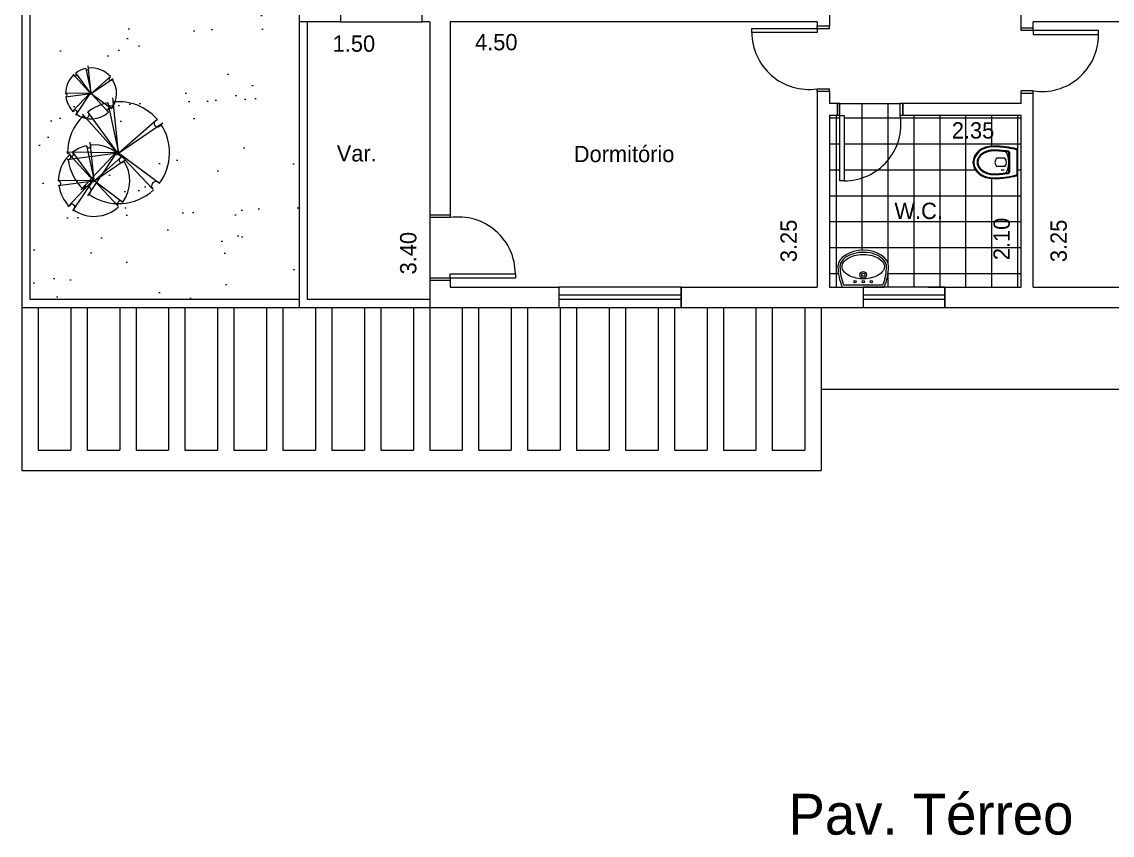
# Model space of a CAD drawing. Extents: x 7.8 to 61.3, y 1.2 to 65.7.
# Drawn here: x 23.87 to 37.24, y 44.95 to 54.92 of the extents above; entities that cross this region are included whole.
import ezdxf

# ---------------------------------------------------------------- set-up
doc = ezdxf.new("R2010")
doc.units = 0
doc.header["$MEASUREMENT"] = 0
doc.layers.get('0').update_dxf_attribs({"linetype": 'CONTINUOUS'})
doc.layers.get('DEFPOINTS').update_dxf_attribs({"linetype": 'CONTINUOUS'})
for name, color, linetype in [('ARV', 3, 'CONTINUOUS'), ('BLOCO', 5, 'CONTINUOUS'), ('BLOCOS', 5, 'CONTINUOUS'), ('CINZA', 8, 'CONTINUOUS'), ('HACHURA', 1, 'CONTINUOUS'), ('JARDIM', 3, 'CONTINUOUS'), ('PAREDE', 7, 'CONTINUOUS')]:
    doc.layers.add(name, color=color, linetype=linetype)
doc.styles.add('PADRÃO', font='', dxfattribs={"height": 0.2})
doc.styles.get('PADRÃO').set_extended_font_data('AvantGarde Bk BT')
doc.dimstyles.new('PADRÃOS', dxfattribs={"dimtxt": 0.15, "dimasz": 0.1, "dimexe": 1.25, "dimexo": 0.625, "dimgap": 0.1, "dimtad": 0, "dimjust": 1, "dimzin": 1, "dimdsep": 46, "dimtxsty": 'PADRÃO', "dimcen": 2.5, "dimse1": 1, "dimse2": 1, "dimsd1": 1, "dimsd2": 1, "dimclrt": 1, "dimadec": 0, "dimazin": 0, "dimtfac": 1, "dimtdec": 4, "dimtmove": 0, "dimatfit": 3, "dimfxl": 1, "dimtolj": 1, "dimtzin": 0, "dimarcsym": 0})

# ---------------------------------------------------------------- blocks, each defined once
blk = doc.blocks.new('J1')
at = {"layer": 'BLOCO'}
for p, q in [((0, 0.25), (0, 0)), ((1, 0.25), (0, 0.25)), ((1, 0.1500000000000057), (0, 0.1500000000000057)), ((1, 0), (1, 0.25)), ((0, 0.09999999999999432), (1, 0.09999999999999432)), ((0, 0), (1, 0))]:
    blk.add_line(p, q, dxfattribs=at)
blk = doc.blocks.new('J15')
at = {"layer": 'BLOCO'}
for p, q in [((1.5, 0.25), (0, 0.25)), ((0, 0.25), (0, 0)), ((1.5, 0.1500000000000057), (0, 0.1500000000000057)), ((1.5, 0), (1.5, 0.25)), ((0, 0.09999999999999432), (1.5, 0.09999999999999432)), ((0, 0), (1.5, 0))]:
    blk.add_line(p, q, dxfattribs=at)
blk = doc.blocks.new('P80D15')
at = {"layer": 'BLOCO', "ltscale": 0.015}
for p, q in [((0, 0.1500000000000057), (0, 0)), ((0, 0.1500000000000341), (0.03000000000000114, 0.1500000000000341)), ((0.03000000000000114, 0.1500000000000057), (0.03000000000000114, 0)), ((0.7700000000000102, 0.1500000000000057), (0.7700000000000102, 0)), ((0.7700000000000102, 0.1500000000000057), (0.8000000000000114, 0.1500000000000057)), ((0.8000000000000114, 0.1500000000000057), (0.8000000000000114, 0)), ((0, 2.842170943040401e-14), (0.03000000000000114, 0)), ((0.7699999999999818, 0), (0.8000000000000114, 0))]:
    blk.add_line(p, q, dxfattribs=at)
at = {"layer": 'BLOCO'}
blk.add_lwpolyline([(0.7700000000000102, 0.1500000000000057), (0.7199999999999989, 0.1500000000000057), (0.7199999999999989, 0.950000000000017), (0.7700000000000102, 0.950000000000017)], close=True, dxfattribs=at)
at = {"layer": 'BLOCO', "ltscale": 0.015}
blk.add_arc((0.7199999999999989, 0.2524375000000134), 0.6975625000000036, 89.99999999999959, 188.444460412286, dxfattribs=at)
blk = doc.blocks.new('P80E15')
at = {"layer": 'BLOCO', "ltscale": 0.015}
for p, q in [((0.03000000000000114, 0.1500000000000057), (0, 0.1500000000000057)), ((0, 0.1500000000000057), (0, 0)), ((0.03000000000000114, 0.1500000000000057), (0.03000000000000114, 0)), ((0.8000000000000114, 0.1500000000000341), (0.7700000000000102, 0.1500000000000341)), ((0.7700000000000102, 0.1500000000000057), (0.7700000000000102, 0)), ((0.8000000000000114, 0.1500000000000057), (0.8000000000000114, 0)), ((0.03000000000000114, 2.842170943040401e-14), (0, 0)), ((0.8000000000000114, 2.842170943040401e-14), (0.7700000000000102, 5.684341886080801e-14))]:
    blk.add_line(p, q, dxfattribs=at)
at = {"layer": 'BLOCO'}
blk.add_lwpolyline([(0.03000000000000114, 0.1500000000000057), (0.0800000000000125, 0.1500000000000057), (0.0800000000000125, 0.950000000000017), (0.03000000000000114, 0.950000000000017)], close=True, dxfattribs=at)
at = {"layer": 'BLOCO', "ltscale": 0.015}
blk.add_arc((0.0800000000000125, 0.2524375000000134), 0.6975625000000036, 351.555539587714, 90.00000000000041, dxfattribs=at)
blk = doc.blocks.new('P80D25')
at = {"layer": 'BLOCO', "ltscale": 0.015}
for p, q in [((0, 0.2499999999999716), (0, 0)), ((0, 0.25), (0.03000000000000114, 0.25)), ((0.03000000000000114, 0.2499999999999716), (0.03000000000000114, 0)), ((0.7700000000000102, 0.2499999999999716), (0.7700000000000102, -2.842170943040401e-14)), ((0.7700000000000102, 0.2499999999999716), (0.8000000000000114, 0.2499999999999716)), ((0.8000000000000114, 0.2499999999999716), (0.8000000000000114, -2.842170943040401e-14)), ((0, 0), (0.8000000000000114, -2.842170943040401e-14))]:
    blk.add_line(p, q, dxfattribs=at)
at = {"layer": 'BLOCO'}
blk.add_lwpolyline([(0.7700000000000102, 0.2499999999999716), (0.7199999999999989, 0.2499999999999716), (0.7199999999999989, 1.049999999999983), (0.7700000000000102, 1.049999999999983)], close=True, dxfattribs=at)
at = {"layer": 'BLOCO', "ltscale": 0.015}
blk.add_arc((0.7199999999999989, 0.3524374999999793), 0.6975625000000036, 89.99999999999959, 188.444460412286, dxfattribs=at)
blk = doc.blocks.new('A_03')
at = {"layer": 'ARV'}
for p, q in [((-0.032337625504681, 0.05443275957492233), (-0.1019798469358193, 0.7261946558607519)), ((-0.4134786009408344, 0.5556120048580055), (-0.03968009613487311, 0.04386405184976638)), ((-0.1642795977368223, 0.6668615598597967), (-0.032337625504681, 0.05443275957492233)), ((-0.03968009613487311, 0.04386405184976638), (-0.4757783517417806, 0.5259454568575279)), ((-0.05748002493510285, 0.02903077784952757), (0.4409179814728645, 0.4666123608565726)), ((0.5121176966740109, 0.4146959018557368), (-0.05748002493510285, 0.02903077784952757)), ((-0.03968009613487311, 0.05128068884988579), (-0.6715775685449898, 0.0586973258500052)), ((-0.6626776041447897, -0.0303023181514277), (-0.03968009613487311, 0.05128068884988579)), ((-0.493578280542124, -0.4011341681573413), (-0.03968009613487311, 0.08094723685036342)), ((-0.03968009613487311, 0.08094723685036342), (-0.4134786009408344, -0.4753005381585353)), ((-0.032337625504681, 0.05443275957492233), (0.4676178746732944, -0.3195511611560278)), ((0.3875181950720048, -0.3937175311572219), (-0.032337625504681, 0.05443275957492233))]:
    blk.add_line(p, q, dxfattribs=at)
for centre, radius, start, end in [((-0.1274007985194316, 0.6640590258750763), 0.0369851325325624, 175.6542691674021, 19.69378780220451), ((-0.032337625504681, 0.05443275957492233), 0.625, 41.05407258653979, 95.53111248444131), ((-0.4268285475410494, 0.5158291639893946), 0.03342961899939723, 201.2820980855948, 48.27356464714219), ((-0.032337625504681, 0.05443275957492233), 0.625, 102.1580021321499, 127.2525657253544), ((-0.032337625504681, 0.05443275957492233), 0.625, 133.2426416252084, 180.9743240911506), ((0.4457326779623259, 0.4136262157234682), 0.04269394024099429, 89.20944815037899, 344.6285751873363), ((-0.032337625504681, 0.05443275957492233), 0.625, 323.20224696077, 33.82113850428491), ((-0.655096152989131, 0.006088647395870339), 0.03779840815212959, 285.684587972767, 88.0009588524843), ((-0.032337625504681, 0.05443275957492233), 0.625, 187.8759657920728, 225.8833292057394), ((-0.4191915611808099, -0.4078929817018206), 0.04974913855978236, 310.6567489998404, 163.4448207669662), ((0.4262195554180721, -0.3551779883457584), 0.05461768626331568, 40.71483655850493, 224.8799671179474), ((-0.032337625504681, 0.05443275957492233), 0.625, 234.6714608478307, 313.1329856187737)]:
    blk.add_arc(centre, radius, start, end, dxfattribs=at)
blk = doc.blocks.new('VASOSAN')
at = {"layer": 'BLOCOS'}
for p, q in [((-0.04999870165021036, 0.1999637913173729), (-0.04999870165021036, 0.300036208682684)), ((0.05000129834978395, 0.2000000000000171), (0.05000129834978395, 0.3000000000000398)), ((-0.1156907586723577, 0.1400000000000148), (0.1156608751354042, 0.1400000000000148)), ((-0.1156899891503542, 0.1500000000000057), (0.1156563640565906, 0.1500000000000057)), ((-0.1449592708755176, 0.04000000000002046), (0.1449618675667352, 0.04000000000002046)), ((-0.144958964094414, 0.05000000000001137), (0.144958964094414, 0.05000000000001137))]:
    blk.add_line(p, q, dxfattribs=at)
for centre, radius, start, end in [((-1.681254687468936e-05, 0.2500000000000284), 0.07072348561596478, 44.98962509969003, 134.9688828081831), ((-0.1156907586724003, 0.1599999999999966), 0.02, 189.3867869031125, 270.0000000001221), ((-0.1156899891503826, 0.1599999999999113), 0.01, 189.3843767903272, 270.0000000002443), ((-1.681254687468936e-05, 0.2500000000000284), 0.07072348561596478, 225.0311171918169, 315.01037490031), ((0.1156563640566048, 0.1599999999999397), 0.01, 269.9999999999185, 350.5758748885445), ((0.1156608751354185, 0.1600000000000534), 0.02, 269.9999999999593, 350.5771305827586), ((-0.1449592708755176, 0.06000000000784667), 0.02, 195.5363314444965, 269.9999999879495), ((-0.1449589640944282, 0.0600000000000307), 0.01, 195.5346797106506, 270), ((0.1449589640941156, 0.06000000000059913), 0.01, 270.0000000017912, 344.483103753554), ((0.1449618675666784, 0.06000000000008754), 0.02, 270.0000000001221, 344.463668535786)]:
    blk.add_arc(centre, radius, start, end, dxfattribs=at)
for centre, major_axis, ratio, start_param, end_param in [((1.298349786793551e-06, 0.3400000000000034), (0, 0.25), 0.8000000000000114, 4.71238898038469, 7.853981633974483), ((1.298349786793551e-06, 0.3400000000000034), (0, 0.5), 0.4000000000000057, 1.570796326794897, 2.178171401941273), ((1.298349786793551e-06, 0.3400000000000034), (0, 0.5), 0.4000000000000057, 4.10501390519934, 4.71238898038469), ((3.162615456631102e-06, 0.2000000000000171), (-0.1315416254084454, 0), 0.380107846735427, 0, 3.141592653589793)]:
    blk.add_ellipse(centre, major_axis=major_axis, ratio=ratio, start_param=start_param, end_param=end_param, dxfattribs=at)
for points, knots in [([(0.1900012983497845, 0.3400000000000034), (0.1900012983497845, 0.3848761319792686), (0.1797393390216371, 0.4296688513161939), (0.1275724019719462, 0.5345347987748141), (0.06728061332151469, 0.5774883381547511), (-0.05557463358574921, 0.5822833263597715), (-0.1176873313140447, 0.5442092108278018), (-0.1772271428546759, 0.4396819034496957), (-0.1899987016502109, 0.3899119131999385), (-0.1899987016502109, 0.3400000000000034)], [4.71238898038469, 4.71238898038469, 4.71238898038469, 4.71238898038469, 5.268704666077937, 5.268704666077937, 6.251971787216637, 6.251971787216637, 7.235238908355337, 7.235238908355337, 7.853981633974483, 7.853981633974483, 7.853981633974483, 7.853981633974483]), ([(0.1500012983497925, 0.3400000000000034), (0.1500012983497925, 0.3788440209133057), (0.1410350669412708, 0.4175642631073231), (0.09785548235792874, 0.5046356523495774), (0.05186252916044509, 0.5365242863162791), (-0.035906470330346, 0.5428969122828846), (-0.08268716521656927, 0.5186239494114204), (-0.136675398657502, 0.4336095243094746), (-0.1499987016502189, 0.3869668551708401), (-0.1499987016502189, 0.3400000000000034)], [4.71238898038469, 4.71238898038469, 4.71238898038469, 4.71238898038469, 5.267303564860582, 5.267303564860582, 6.225165062483076, 6.225165062483076, 7.18302656010557, 7.18302656010557, 7.853981633974483, 7.853981633974483, 7.853981633974483, 7.853981633974483]), ([(0.1400012983497874, 0.3400000000000034), (0.1400012983497874, 0.3772837390730786), (0.1313244408788421, 0.4146147677288923), (0.08614040026922964, 0.5057958350239744), (0.03502463044166859, 0.5349710805647021), (-0.04931088296146413, 0.5246485128546965), (-0.08846614740087944, 0.4978919085569657), (-0.1301770436703151, 0.4186244413023701), (-0.139998701650228, 0.3793231752999873), (-0.139998701650228, 0.3400000000000034)], [4.71238898038469, 4.71238898038469, 4.71238898038469, 4.71238898038469, 5.266984672173268, 5.266984672173268, 6.376176055750425, 6.376176055750425, 7.268653195712185, 7.268653195712185, 7.853981633974483, 7.853981633974483, 7.853981633974483, 7.853981633974483]), ([(-0.1899987016502109, 0.3400000000000034), (-0.1899987016502109, 0.2628456380244302), (-0.1826597402104682, 0.1857481592563204), (-0.1646350625580055, 0.0962993025843275), (-0.1598779088782436, 0.07633152029333701), (-0.1545936493339752, 0.05732178411361133)], [1.570796326794897, 1.570796326794897, 1.570796326794897, 1.570796326794897, 2.037455774227855, 2.037455774227855, 2.178171373096618, 2.178171373096618, 2.178171373096618, 2.178171373096618]), ([(0.1255213970934932, 0.158362586435743), (0.1304959230626253, 0.1883329397418549), (0.1342856674288981, 0.2197754344096836), (0.1388984311594896, 0.280892952358073), (0.1400012983497874, 0.3104504303007616), (0.1400012983497874, 0.3400000000000034)], [4.319424209334854, 4.319424209334854, 4.319424209334854, 4.319424209334854, 4.526146784234752, 4.526146784234752, 4.71238898038469, 4.71238898038469, 4.71238898038469, 4.71238898038469]), ([(0.1353910129756457, 0.1567256052765629), (0.1406375926198677, 0.1883393074453181), (0.1445703338030171, 0.2215366219332111), (0.1489940345178695, 0.2833246268364178), (0.1500012983497925, 0.3116621455754114), (0.1500012983497925, 0.3400000000000034)], [4.319414935773391, 4.319414935773391, 4.319414935773391, 4.319414935773391, 4.53527739023095, 4.53527739023095, 4.71238898038469, 4.71238898038469, 4.71238898038469, 4.71238898038469]), ([(0.1545944801337669, 0.0573247746568768), (0.1714080019636555, 0.1178830224408784), (0.1827947395838834, 0.188231392050767), (0.1891612343353728, 0.2873542333339003), (0.1900012983497845, 0.3136769834079587), (0.1900012983497845, 0.3400000000000034)], [4.105016649121983, 4.105016649121983, 4.105016649121983, 4.105016649121983, 4.553177186481221, 4.553177186481221, 4.71238898038469, 4.71238898038469, 4.71238898038469, 4.71238898038469])]:
    blk.add_open_spline(points, degree=3, knots=knots, dxfattribs=at)
for points in [[(-0.1499987016502189, 0.3400000000000034), (-0.1499987016502189, 0.2771333061211863), (-0.1449377691834997, 0.2142947379843179), (-0.1354229546785177, 0.1567380311504962)], [(-0.1399987016502138, 0.3400000000000034), (-0.1399987016502138, 0.2776703725988909), (-0.1349701841103865, 0.2153313553609451), (-0.1255561557510418, 0.1583694305881238)]]:
    blk.add_open_spline(points, degree=3, dxfattribs=at)
blk = doc.blocks.new('DORMI')
at = {"layer": 'HACHURA', "ltscale": 0.015, "style": 'PADRÃO'}
blk.add_text('Dormitório', height=0.2, dxfattribs=at).set_placement((-0.5164404245072092, -0.06614472024716633))
blk = doc.blocks.new('WC')
at = {"layer": 'HACHURA', "ltscale": 0.015, "style": 'PADRÃO'}
blk.add_text('W.C.', height=0.2, dxfattribs=at).set_placement((-0.137135439593294, -0.09586776615662984))
blk = doc.blocks.new('*D40')
at = {"layer": 'DEFPOINTS', "color": 0, "linetype": 'ByBlock', "ltscale": 0.015}
for p in [(150.0516265357505, 146.9114144480893), (154.5516265357505, 146.9114144480893), (150.0516265357505, 146.7131220232352)]:
    blk.add_point(p, dxfattribs=at)
at = {"color": 1, "linetype": 'ByBlock', "ltscale": 0.015, "insert": (153.9854864258604, 146.7131220232352), "char_height": 0.2, "attachment_point": 5, "style": 'PADRÃO'}
blk.add_mtext('\\A1;4.50', dxfattribs=at)
blk = doc.blocks.new('*D41')
at = {"layer": 'DEFPOINTS', "color": 0, "linetype": 'ByBlock', "ltscale": 0.015}
for p in [(150.0516265357505, 146.9114144480893), (150.3627014163196, 146.9114144480893), (150.0516265357505, 143.6614144480893)]:
    blk.add_point(p, dxfattribs=at)
at = {"color": 1, "linetype": 'ByBlock', "ltscale": 0.015, "insert": (150.3627014163196, 144.2262496129245), "char_height": 0.2, "attachment_point": 5, "rotation": 90, "style": 'PADRÃO'}
blk.add_mtext('\\A1;3.25', dxfattribs=at)
blk = doc.blocks.new('*D42')
at = {"layer": 'DEFPOINTS', "color": 0, "linetype": 'ByBlock', "ltscale": 0.015}
for p in [(147.5516265357505, 145.7614144480893), (149.9016265357505, 145.7614144480893), (147.5516265357505, 145.5793720738304)]:
    blk.add_point(p, dxfattribs=at)
at = {"color": 1, "linetype": 'ByBlock', "ltscale": 0.015, "insert": (149.3124095027835, 145.5793720738304), "char_height": 0.2, "attachment_point": 5, "style": 'PADRÃO'}
blk.add_mtext('\\A1;2.35', dxfattribs=at)
blk = doc.blocks.new('*D43')
at = {"layer": 'DEFPOINTS', "color": 0, "linetype": 'ByBlock', "ltscale": 0.015}
for p in [(149.6640938934302, 145.7614144480893), (149.9016265357505, 145.7614144480893), (149.9016265357505, 143.6614144480893)]:
    blk.add_point(p, dxfattribs=at)
at = {"color": 1, "linetype": 'ByBlock', "ltscale": 0.015, "insert": (149.6640938934302, 144.250494118419), "char_height": 0.2, "attachment_point": 5, "rotation": 90, "style": 'PADRÃO'}
blk.add_mtext('\\A1;2.10', dxfattribs=at)
blk = doc.blocks.new('*D44')
at = {"layer": 'DEFPOINTS', "color": 0, "linetype": 'ByBlock', "ltscale": 0.015}
for p in [(142.9016265357505, 146.9114144480893), (147.4016265357505, 146.9114144480893), (147.4016265357505, 146.6607956876147)]:
    blk.add_point(p, dxfattribs=at)
at = {"color": 1, "linetype": 'ByBlock', "ltscale": 0.015, "insert": (143.4677666456406, 146.6607956876147), "char_height": 0.2, "attachment_point": 5, "style": 'PADRÃO'}
blk.add_mtext('\\A1;4.50', dxfattribs=at)
blk = doc.blocks.new('*D45')
at = {"layer": 'DEFPOINTS', "color": 0, "linetype": 'ByBlock', "ltscale": 0.015}
for p in [(147.0530762874384, 146.9114144480893), (147.4016265357505, 146.9114144480893), (147.4016265357505, 143.6614144480893)]:
    blk.add_point(p, dxfattribs=at)
at = {"color": 1, "linetype": 'ByBlock', "ltscale": 0.015, "insert": (147.0530762874384, 144.2262496129245), "char_height": 0.2, "attachment_point": 5, "rotation": 90, "style": 'PADRÃO'}
blk.add_mtext('\\A1;3.25', dxfattribs=at)
blk = doc.blocks.new('*D46')
at = {"layer": 'DEFPOINTS', "color": 0, "linetype": 'ByBlock', "ltscale": 0.015}
for p in [(142.3898669889425, 146.9114144480893), (142.6516265357505, 146.9114144480893), (142.6516265357505, 143.5114144480893)]:
    blk.add_point(p, dxfattribs=at)
at = {"color": 1, "linetype": 'ByBlock', "ltscale": 0.015, "insert": (142.3898669889425, 144.0761122502871), "char_height": 0.2, "attachment_point": 5, "rotation": 90, "style": 'PADRÃO'}
blk.add_mtext('\\A1;3.40', dxfattribs=at)
blk = doc.blocks.new('*D47')
at = {"layer": 'DEFPOINTS', "color": 0, "linetype": 'ByBlock', "ltscale": 0.015}
for p in [(141.1516265357505, 146.9114144480893), (142.6516265357505, 146.9114144480893), (142.6516265357505, 146.6433538062436)]:
    blk.add_point(p, dxfattribs=at)
at = {"color": 1, "linetype": 'ByBlock', "ltscale": 0.015, "insert": (141.722849063223, 146.6433538062436), "char_height": 0.2, "attachment_point": 5, "style": 'PADRÃO'}
blk.add_mtext('\\A1;1.50', dxfattribs=at)
blk = doc.blocks.new('LAVAT')
at = {"layer": 'BLOCOS'}
for p, q in [((-0.2573623180961135, 0), (0.2573623180960993, 0)), ((-0.2410322495695425, 0.02500000000000568), (0.2410322495695283, 0.02500000000000568))]:
    blk.add_line(p, q, dxfattribs=at)
for centre, radius in [((-2.842170943040401e-14, 0.1500000000000057), 0.04), ((-2.842170943040401e-14, 0.1500000000000057), 0.02), ((-0.09999999999999432, 0.06499999999999773), 0.015), ((0, 0.06499999999999773), 0.015), ((0.09999999999999432, 0.06499999999999773), 0.015)]:
    blk.add_circle(centre, radius, dxfattribs=at)
for centre, radius, start, end in [((0.3099999999999739, 0.25), 0.6200000000000045, 180, 203.779994731564), ((0.3099999999999739, 0.25), 0.5951987399818819, 180.0000000000055, 202.2113997706397), ((-0.3099999999999739, 0.25), 0.5951987399818819, 337.7886002293573, 359.9999999999946), ((-0.3099999999999739, 0.25), 0.6200000000000045, 336.2200052684331, 7.016477563892661e-15)]:
    blk.add_arc(centre, radius, start, end, dxfattribs=at)
blk.add_ellipse((-2.842170943040401e-14, 0.25), major_axis=(0.3100000000000023, 0), ratio=0.645161290322576, start_param=0, end_param=3.141592653589793, dxfattribs=at)
for points, knots in [([(0.2849999999999824, 0.2500000000000284), (0.2849999999999682, 0.300317964642403), (0.2452497040517159, 0.3541887687748044), (0.1008916727811169, 0.4227595909021034), (3.167234224576987e-05, 0.4339558931305021), (-0.1743068501371283, 0.3989778962069579), (-0.2442601782461509, 0.3532994974840165), (-0.2803506487652356, 0.2860131679577762), (-0.2851229441039038, 0.2679846562883483), (-0.285198739981908, 0.2499999999999716)], [0, 0, 0, 0, 0.9361481793933827, 0.9361481793933827, 1.872296358786765, 1.872296358786765, 2.808444538180148, 2.808444538180148, 3.13938546545754, 3.13938546545754, 3.13938546545754, 3.13938546545754]), ([(0.2599999999999625, 0.2500000000000284), (0.2599999999999625, 0.2784978981889878), (0.242078010852012, 0.3126567214920613), (0.1643569005752425, 0.3704649949829673), (0.1030052039381815, 0.3920693254798095), (-0.02877373062847255, 0.4037223597623836), (-0.0976825814684048, 0.3936467971219031), (-0.2034406750199054, 0.3477822861136133), (-0.2396263539294523, 0.3143366745038918), (-0.2661732608932681, 0.2526194074667387), (-0.2627272874450739, 0.2240541362115209), (-0.2158391141528142, 0.162032776211305), (-0.168127663237712, 0.1314918993692231), (-0.04805875393354597, 0.09792981637818343), (0.02266607553652022, 0.095757041570522), (0.1477154277714732, 0.1225128520000851), (0.2007272141554637, 0.1503951910720218), (0.2508407150234859, 0.2045307616155014), (0.2599999999999767, 0.2286312563089723), (0.2599999999999625, 0.2500000000000284)], [0, 0, 0, 0, 0.718091798041799, 0.718091798041799, 1.436183596083598, 1.436183596083598, 2.154275394125397, 2.154275394125397, 2.872367192167196, 2.872367192167196, 3.590458990208995, 3.590458990208995, 4.308550788250794, 4.308550788250794, 5.026642586292593, 5.026642586292593, 5.744734384334392, 5.744734384334392, 6.283185307179586, 6.283185307179586, 6.283185307179586, 6.283185307179586])]:
    blk.add_open_spline(points, degree=3, knots=knots, dxfattribs=at)
blk = doc.blocks.new('TÉRREO')
at = {"layer": 'HACHURA', "ltscale": 0.015, "style": 'PADRÃO'}
blk.add_text('Pav. Térreo', height=0.5, dxfattribs=at).set_placement((-1.919883222733915, -0.2465187923484109))

msp = doc.modelspace()

# ---------------------------------------------------------------- hatches: boundary and pattern name
at = {"layer": 'HACHURA', "ltscale": 0.015}
h = msp.add_hatch(dxfattribs=at)
h.set_pattern_fill('NET', color=256, scale=0.1, style=0)
h.set_pattern_definition([(0, (-113.7811230241578, -91.99248267903646), (0, 0.3175), []), (90, (-113.7811230241578, -91.99248267903646), (-0.3175, 1.944062586693024e-17), [])])
edge = h.paths.add_edge_path()
edge.add_line((36.12050351159274, 53.76893176905286), (34.66979896758272, 53.76893176905286))
edge.add_line((34.66979896758272, 53.76893176905286), (34.63979896758272, 53.76893176905286))
edge.add_arc((33.94979896758272, 53.66649426905288), 0.6975624999999992, -90, 8.444460412283718, ccw=False)
edge.add_line((33.94979896758272, 52.96893176905287), (33.89979896758268, 52.96893176905287))
edge.add_line((33.89979896758268, 52.96893176905287), (33.89979896758274, 53.76893176905288))
edge.add_line((33.89979896758274, 53.76893176905288), (33.86979896758271, 53.76893176905288))
edge.add_line((33.86979896758271, 53.76893176905288), (33.77050351159275, 53.76893176905286))
edge.add_line((33.77050351159275, 53.76893176905286), (33.77050351159275, 51.66893176905289))
edge.add_line((33.77050351159275, 51.66893176905289), (33.92824046427737, 51.66893176905289))
edge.add_arc((34.49560278237755, 51.9189317690528), 0.6199999999999974, 179.9999999999869, 203.7799947314045, ccw=False)
edge.add_ellipse((34.18560278237757, 51.91893176905289), major_axis=(0.3100000000000023, 0), ratio=0.645161290322576, start_angle=0, end_angle=180, ccw=False)
edge.add_arc((33.87560278237763, 51.91893176905286), 0.6200000000000034, 336.2200052685906, 359.99999999996584, ccw=False)
edge.add_line((34.44296510047781, 51.66893176905289), (35.1856027823776, 51.66893176905289))
edge.add_line((35.1856027823776, 51.66893176905289), (36.1205035115928, 51.66893176905286))
edge.add_line((36.1205035115928, 51.66893176905286), (36.12050351159274, 53.76893176905286))
edge = h.paths.add_edge_path(flags=16)
edge.add_ellipse((35.78050351159277, 53.19683786477405), major_axis=(-0.25, -1.236367914514772e-14), ratio=0.8000000000000114, start_angle=270, end_angle=450, ccw=False)
edge.add_ellipse((35.78050351159277, 53.19683786477405), major_axis=(-0.5, -2.472735829029543e-14), ratio=0.4000000000000057, start_angle=235.1999716104384, end_angle=270, ccw=False)
edge.add_arc((36.06050351159274, 53.34179843399097), 0.02000000000001103, 0, 78.17726239885019, ccw=False)
edge.add_line((36.08050351159275, 53.34179843399097), (36.08050351159275, 53.05187729554878))
edge.add_arc((36.06050351159274, 53.05187729555094), 0.01999999999999972, 281.82273711285495, 359.9999999938119, ccw=False)
edge.add_ellipse((35.78050351159277, 53.19683786477405), major_axis=(-0.5, -2.472735829029543e-14), ratio=0.4000000000000057, start_angle=90, end_angle=124.80002838732861, ccw=False)
h.paths.add_polyline_path([(34.63979896758272, 53.76893176905288), (34.63979896758272, 53.91893176905289), (33.89979896758271, 53.91893176905289), (33.89979896758271, 53.76893176905288), (33.94979896758272, 53.76893176905288), (33.94979896758272, 52.96893176905287, 0.458070425990229)])
h.paths.add_polyline_path([(34.51172947446648, 52.44612286713458), (35.22422947446648, 52.44612286713458), (35.22422947446648, 52.75807341658513), (34.51172947446648, 52.75807341658513)], flags=24)
h.paths.add_polyline_path([(35.19206944565866, 53.74101027391485), (35.87050351159272, 53.74101027391485), (35.87050351159272, 53.43276851567309), (35.19206944565866, 53.43276851567309)], flags=24)
h.paths.add_polyline_path([(35.72884999015153, 51.91893176905286), (35.72884999015153, 52.5970911097122), (36.03709174839329, 52.5970911097122), (36.03709174839329, 51.91893176905286)], flags=24)
at = {"layer": 'JARDIM', "ltscale": 0.015}
h = msp.add_hatch(dxfattribs=at)
h.set_pattern_fill('AR-SAND', color=256, scale=0.02, angle=45, style=0)
h.set_pattern_definition([(82.50000000000001, (-113.7811230241578, -91.99248267903646), (-0.7147626974260985, 0.669506978246058), [0, -0.77216, 0, -0.8635999999999999, 0, -0.8254999999999999]), (52.49999999999999, (-113.7811230241578, -91.99248267903646), (-0.37802185545698, 1.649465702689469), [0, -0.41656, 0, -0.69596, 0, -0.2667]), (12.5, (-114.2229516253144, -92.43431128019306), (1.116599651665076, 1.120664623793145), [0, -0.254, 0, -0.9144, 0, -1.1938]), (2.499999999999997, (-114.2229516253144, -92.43431128019306), (0.7645622183227992, 1.395101563124821), [0, -0.127, 0, -0.59944, 0, -0.6858])])
h.paths.add_polyline_path([(27.27050351159247, 55.1054956356725), (27.27050351159278, 58.10549563567251), (27.27050351159278, 58.21893176905284), (23.97050351159277, 58.21893176905284), (23.97050351159277, 55.10549563567251)])
h.paths.add_polyline_path([(24.14529692202844, 56.37312479804376, -0.7955465082778083), (24.16591603466008, 56.3024078960426), (24.73100394918317, 56.37640750389682), (24.735237545087, 56.38090397013455), (24.14522033932951, 56.38782905470918, 0.005881985933706102)], flags=16)
h.paths.add_polyline_path([(25.27059070075267, 56.00924405008193, 0.003026774066140418), (25.27016240924509, 56.00974786081719), (25.25124903746802, 56.02389571383392, 0.8075926180593239), (25.187785937129, 55.93801171847384), (25.19751567184019, 55.92762628798588, -0.3587847804974011), (24.40446796886662, 55.87691817910536), (24.74856613497461, 56.38896902152799), (24.36436028149597, 56.81368637656401, -0.249411766014393), (24.34329694094897, 56.83697068159047), (24.74856613497461, 56.38896902152801), (24.74988532368692, 56.39093209996895), (24.39180450260247, 56.88116179550131, -0.109807565898359), (24.63818040776339, 56.99462784713806, -0.0103773393831858), (24.63826493683519, 56.99616058183282), (24.6426905144285, 56.97561858802913, 0.6141694520978357), (24.70863347963709, 56.97766291793165), (24.70575795234462, 57.00539996633577, -0.2440771632973468), (25.24151998100431, 56.79420588331485), (24.77225336167979, 56.38220096456262), (24.77608605983466, 56.37933397443565), (25.28721255976033, 56.72540920876035, 0.03863615137708955), (25.28944389342227, 56.73160813038184, -0.3183349150126076)], flags=16)
h.paths.add_polyline_path([(24.86062802202244, 56.9400853984035), (24.84632974316482, 56.91880819772252, 0.0002300770649124387), (24.84656303294222, 56.9186400087791, 0.2776216076969345)], flags=0)
h.paths.add_polyline_path([(24.71948757636282, 57.13056224432583), (24.71314344450809, 57.12973146515438, 0.08722999500865591), (24.71966905417139, 57.1292344148229, -0.001072140143957172)], flags=16)
h.paths.add_polyline_path([(27.27050351159278, 55.00549563567251), (23.97050351159276, 55.00549563567251), (23.97050351159276, 51.518931769053), (27.27050351159278, 51.51893176905294)])
h.paths.add_polyline_path([(24.52183437882567, 52.6473472053387), (24.501816788425, 52.61755912438534, 0.0002300770649148516), (24.50214339411337, 52.61732365986455, 0.2776216076969718)], flags=16)
h.paths.add_polyline_path([(24.55158077349054, 53.80956331153125), (24.53728249463292, 53.78828611085027, 0.0002300770649124387), (24.53751578441032, 53.78811792190685, 0.2776216076969345)], flags=16)
h.paths.add_polyline_path([(24.41044032783093, 54.00004015745358), (24.4040961959762, 53.99920937828213, 0.08722999500865591), (24.41062180563949, 53.99871232795066, -0.001072140143957172)], flags=16)
h.paths.add_polyline_path([(24.72015196473327, 54.04169291207162), (24.71854975701413, 54.05714764733899), (24.71714404114481, 54.05565464845818)], flags=0)
h.paths.add_polyline_path([(24.43186535890623, 53.30468014306302, -0.7955465082778083), (24.45248447153786, 53.23396324106186), (25.01757238606096, 53.30796284891608), (25.02180598196479, 53.31245931515381), (24.4317887762073, 53.31938439972844, 0.005881985933706102)], flags=16)
h.paths.add_polyline_path([(24.32034344774912, 52.97519673730801), (24.73335549177927, 52.97034917810578), (24.74071838810501, 52.97816924773279), (24.47374140726556, 53.27329686260639, -0.2494117660145124), (24.45899706888265, 53.28959587612492), (24.45788748296499, 53.29082245919717, 0.2050076759109916)], flags=16)
h.paths.add_polyline_path([(24.97034386057595, 53.85444904633855, 0.003026774066196786), (24.97012971482215, 53.85470095170619), (24.96067302893362, 53.86177487821456, 0.8075926180592891), (24.92894147876411, 53.81883288053452), (24.93007987502214, 53.81761776670496, -0.01524647078752845), (24.92894147876408, 53.81883288053454), (24.72255339946166, 54.03912964244675), (24.70758076501809, 54.02899192120891), (24.71628040867606, 54.03663000120623), (24.71309012756226, 54.04015667250549), (24.40765867986437, 54.04374154865219, -0.2055917600547298), (24.50641496759958, 54.26966823103456, 0.02072236716777514), (24.5066969806741, 54.26831236209283), (24.5172286509476, 54.2566702095796, 1.013556998820352), (24.52815896851551, 54.28825921026201, -0.1126608008175397), (24.65413871408131, 54.34714094486663, 1.209450783904102), (24.69003126044573, 54.35273791391733, -0.2470778442524043), (24.95948164690861, 54.24263457830796, 1.028456127408344), (24.96009008957586, 54.19996177637825), (24.97865479007978, 54.21253162567777, 0.03863615137708507), (24.97977045691075, 54.21563108648851, -0.3183349150126039)], flags=16)

# ---------------------------------------------------------------- linework, layer by layer
at = {"layer": 'BLOCO'}
for p, q in [((27.77672910982463, 55.06893176905287), (27.77672910982463, 54.91893176905289)), ((28.77672910982463, 54.91893176905289), (28.77672910982463, 55.06893176905287)), ((27.77672910982463, 54.91893176905289), (28.77672910982463, 54.91893176905289))]:
    msp.add_line(p, q, dxfattribs=at)
at = {"layer": 'CINZA', "ltscale": 0.015}
for p, q in [((23.87050351159277, 51.41893176905297), (23.87050351159274, 49.41893176905297)), ((24.07050351159276, 51.41893176905297), (24.07050351159273, 49.66893176905297)), ((24.47050351159277, 51.41893176905297), (24.47050351159274, 49.66893176905297)), ((24.67050351159276, 51.41893176905297), (24.67050351159273, 49.66893176905297)), ((25.07050351159276, 51.41893176905297), (25.07050351159273, 49.66893176905297)), ((25.27050351159275, 51.41893176905297), (25.27050351159272, 49.66893176905297)), ((25.67050351159276, 51.41893176905297), (25.67050351159273, 49.66893176905297)), ((25.87050351159274, 51.41893176905297), (25.87050351159272, 49.66893176905297)), ((26.27050351159278, 51.41893176905297), (26.27050351159275, 49.66893176905297)), ((26.47050351159277, 51.41893176905297), (26.47050351159274, 49.66893176905297)), ((26.87050351159277, 51.41893176905297), (26.87050351159274, 49.66893176905297)), ((27.07050351159276, 51.41893176905297), (27.07050351159273, 49.66893176905297)), ((27.47050351159277, 51.41893176905297), (27.47050351159274, 49.66893176905297)), ((27.67050351159276, 51.41893176905297), (27.67050351159273, 49.66893176905297)), ((28.07050351159276, 51.41893176905297), (28.07050351159273, 49.66893176905297)), ((28.27050351159275, 51.41893176905297), (28.27050351159272, 49.66893176905297)), ((28.67050351159276, 51.41893176905297), (28.67050351159273, 49.66893176905297)), ((28.87050351159274, 51.41893176905297), (28.87050351159272, 49.66893176905297)), ((29.27050351159278, 51.41893176905297), (29.27050351159275, 49.66893176905297)), ((29.47050351159277, 51.41893176905297), (29.47050351159274, 49.66893176905297)), ((29.87050351159277, 51.41893176905297), (29.87050351159274, 49.66893176905297)), ((30.07050351159276, 51.41893176905297), (30.07050351159273, 49.66893176905297)), ((30.47050351159277, 51.41893176905297), (30.47050351159274, 49.66893176905297)), ((30.67050351159276, 51.41893176905297), (30.67050351159273, 49.66893176905297)), ((31.07050351159276, 51.41893176905297), (31.07050351159273, 49.66893176905297)), ((31.27050351159275, 51.41893176905297), (31.27050351159272, 49.66893176905297)), ((31.67050351159276, 51.41893176905297), (31.67050351159273, 49.66893176905297)), ((31.87050351159274, 51.41893176905297), (31.87050351159272, 49.66893176905297)), ((32.27050351159278, 51.41893176905297), (32.27050351159275, 49.66893176905297)), ((32.47050351159277, 51.41893176905297), (32.47050351159274, 49.66893176905297)), ((32.87050351159277, 51.41893176905297), (32.87050351159274, 49.66893176905297)), ((33.07050351159276, 51.41893176905297), (33.07050351159273, 49.66893176905297)), ((33.47050351159277, 51.41893176905297), (33.47050351159274, 49.6689317690528)), ((33.67050351159276, 51.41893176905297), (33.6705035115927, 49.41893176905283))]:
    msp.add_line(p, q, dxfattribs=at)
at = {"layer": 'CINZA'}
for p, q in [((33.67050351159273, 50.41893176905283), (43.62050351159274, 50.41893176905283)), ((24.07050351159273, 49.66893176905297), (24.47050351159274, 49.66893176905297)), ((24.67050351159273, 49.66893176905295), (25.07050351159273, 49.66893176905295)), ((25.27050351159272, 49.66893176905295), (25.67050351159273, 49.66893176905295)), ((25.87050351159272, 49.66893176905295), (26.27050351159275, 49.66893176905295)), ((26.47050351159274, 49.66893176905295), (26.87050351159274, 49.66893176905292)), ((27.07050351159273, 49.66893176905292), (27.47050351159274, 49.66893176905292)), ((27.67050351159273, 49.66893176905292), (28.07050351159276, 49.66893176905292)), ((28.27050351159272, 49.66893176905292), (28.67050351159273, 49.66893176905292)), ((28.87050351159272, 49.66893176905292), (29.27050351159272, 49.66893176905292)), ((29.47050351159271, 49.66893176905292), (29.87050351159274, 49.66893176905289)), ((30.07050351159276, 49.66893176905289), (30.47050351159274, 49.66893176905289)), ((30.67050351159273, 49.66893176905286), (31.07050351159273, 49.66893176905286)), ((31.27050351159272, 49.66893176905286), (31.67050351159276, 49.66893176905286)), ((31.87050351159274, 49.66893176905286), (32.27050351159275, 49.66893176905283)), ((32.47050351159271, 49.66893176905283), (32.87050351159274, 49.6689317690528)), ((33.0705035115927, 49.6689317690528), (33.47050351159274, 49.6689317690528)), ((23.87050351159274, 49.41893176905297), (33.6705035115927, 49.41893176905283))]:
    msp.add_line(p, q, dxfattribs=at)
at = {"layer": 'HACHURA', "ltscale": 0.015}
msp.add_line((33.86979896758271, 53.91893176905289), (34.63979896758272, 53.91893176905289), dxfattribs=at)
at = {"layer": 'PAREDE', "ltscale": 0.015}
for p, q in [((23.87050351159277, 58.31893176905284), (23.87050351159277, 51.41893176905297)), ((23.97050351159277, 58.21893176905284), (23.97050351159277, 51.518931769053)), ((33.62050351159277, 54.86846279821727), (33.77050351159278, 54.86846279821727)), ((36.27050351159275, 54.8419531853939), (36.12050351159277, 54.8419531853939)), ((33.62050351159277, 54.06846279821725), (33.77050351159278, 54.06846279821725)), ((36.27050351159275, 54.04195318539389), (36.12050351159277, 54.04195318539389)), ((33.86979896758271, 53.91893176905289), (33.86979896758271, 53.76893176905286)), ((34.66979896758272, 53.91893176905289), (34.66979896758272, 53.76893176905286)), ((29.12050351159277, 52.54910716657953), (28.87050351159277, 52.54910716657953)), ((29.12050351159277, 51.74910716657952), (28.87050351159277, 51.74910716657952)), ((30.45274430446148, 51.66893176905286), (30.45274430446148, 51.41893176905289)), ((31.95274430446148, 51.66893176905286), (31.95274430446148, 51.41893176905289)), ((34.1856027823776, 51.66893176905289), (34.1856027823776, 51.41893176905289)), ((35.1856027823776, 51.66893176905289), (35.1856027823776, 51.41893176905289))]:
    msp.add_line(p, q, dxfattribs=at)
at = {"layer": 'PAREDE'}
for p, q in [((27.27050351159278, 55.10549563567251), (27.27050351159278, 51.41893176905292)), ((33.77050351159278, 55.0689317690529), (33.77050351159278, 54.86846279821727)), ((36.12050351159277, 54.8419531853939), (36.12050351159277, 55.0689317690529)), ((27.77672910982463, 54.91893176905289), (27.27050351159278, 54.91893176905286)), ((27.37050351159277, 54.91893176905289), (27.37050351159277, 51.51893176905286)), ((28.87050351159277, 54.91893176905289), (28.77672910982463, 54.91893176905292)), ((28.87050351159274, 54.91893176905286), (28.87050351159277, 52.54910716657953)), ((29.12050351159277, 54.91893176905286), (29.12050351159277, 52.54910716657953)), ((33.62050351159277, 54.91893176905289), (29.12050351159277, 54.91893176905286)), ((33.62050351159277, 54.91893176905289), (33.6205035115928, 54.86846279821727)), ((40.77050351159275, 54.91893176905289), (36.27050351159275, 54.91893176905283)), ((36.27050351159275, 54.8419531853939), (36.27050351159275, 54.91893176905283)), ((33.6205035115928, 54.06846279821725), (33.62050351159277, 51.66893176905286)), ((33.77050351159278, 54.06846279821725), (33.77050351159278, 53.91893176905289)), ((36.12050351159277, 53.91893176905289), (36.12050351159277, 54.04195318539389)), ((36.27050351159278, 51.66893176905283), (36.27050351159275, 54.04195318539389)), ((33.86979896758271, 53.91893176905289), (33.77050351159278, 53.91893176905289)), ((36.12050351159274, 53.91893176905289), (34.66979896758272, 53.91893176905289)), ((33.77050351159278, 53.76893176905286), (33.77050351159278, 51.66893176905286)), ((33.86979896758271, 53.76893176905286), (33.77050351159278, 53.76893176905286)), ((36.12050351159274, 53.76893176905286), (34.66979896758272, 53.76893176905286)), ((36.12050351159277, 51.66893176905283), (36.12050351159277, 53.76893176905286)), ((28.87050351159277, 51.74910716657952), (28.87050351159277, 51.41893176905283)), ((29.12050351159277, 51.74910716657952), (29.12050351159277, 51.66893176905286)), ((29.12050351159277, 51.66893176905289), (30.45274430446148, 51.66893176905289)), ((31.95274430446148, 51.66893176905289), (33.62050351159277, 51.66893176905286)), ((33.77050351159275, 51.66893176905289), (34.1856027823776, 51.66893176905289)), ((34.98560278237761, 51.66893176905289), (36.12050351159277, 51.66893176905286)), ((36.27050351159278, 51.66893176905289), (37.80327167054497, 51.66893176905289)), ((23.97050351159277, 51.518931769053), (27.27050351159278, 51.51893176905294)), ((27.37050351159277, 51.51893176905286), (28.87050351159277, 51.51893176905286)), ((23.87050351159277, 51.41893176905297), (30.45274430446148, 51.41893176905289)), ((31.95274430446148, 51.41893176905289), (34.1856027823776, 51.41893176905286)), ((34.98560278237761, 51.41893176905286), (37.80327167054497, 51.41893176905286))]:
    msp.add_line(p, q, dxfattribs=at)

# ---------------------------------------------------------------- block references
at = {"layer": 'HACHURA', "ltscale": 0.015}
for name, p, rotation in [('P80D15', (33.77050351159278, 54.06846279821725), 90), ('P80E15', (36.12050351159277, 54.8419531853939), 270), ('P80D15', (34.66979896758272, 53.91893176905289), 180), ('P80D25', (28.87050351159277, 52.54910716657953), 270)]:
    msp.add_blockref(name, p, dxfattribs=dict(at, rotation=rotation))
for name, p in [('DORMI', (31.15350776127752, 53.26521416281413)), ('WC', (34.70511491405978, 52.59796590801649)), ('LAVAT', (34.1856027823776, 51.66893176905289)), ('J15', (30.45274430446148, 51.41893176905289)), ('J1', (34.1856027823776, 51.41893176905289))]:
    msp.add_blockref(name, p, dxfattribs=at)
at = {"layer": 'JARDIM', "ltscale": 0.015}
msp.add_blockref('TÉRREO', (35.18910197393532, 45.20474772991163), dxfattribs=at)
at = {"layer": 'PAREDE', "ltscale": 0.015}
for p, xscale, yscale, zscale in [((24.73632077748562, 54.01447653228412), 0.5, 0.5, 0.5), ((24.78047038441878, 52.93422571439272), 0.7, 0.7, 0.7)]:
    msp.add_blockref('A_03', p, dxfattribs=dict(at, xscale=xscale, yscale=yscale, zscale=zscale))
msp.add_blockref('A_03', (25.08911297144979, 53.26085436699232), dxfattribs=at)
at = {"layer": 'PAREDE', "ltscale": 0.015, "rotation": 90.00000000000284}
msp.add_blockref('VASOSAN', (36.12050351159277, 53.1968365664243), dxfattribs=at)

# ---------------------------------------------------------------- texts
at = {"layer": 'HACHURA', "ltscale": 0.015, "style": 'PADRÃO'}
msp.add_text('Var.', height=0.2, dxfattribs=at).set_placement((27.73164863206716, 53.20710890309194))

# ---------------------------------------------------------------- dimensions: what is measured, and where the dimension line sits
at = {"layer": 'HACHURA', "ltscale": 0.015}
for base, p1, p2, picture, middle in [((28.87050351159274, 54.65087112720711), (27.37050351159277, 54.91893176905289), (28.87050351159274, 54.91893176905286), '*D47', (27.94172603906529, 54.65087112720711)), ((33.62050351159277, 54.66831300857827), (29.12050351159277, 54.91893176905286), (33.62050351159277, 54.91893176905289), '*D44', (29.68664362148289, 54.66831300857827)), ((36.27050351159275, 54.72063934419874), (40.77050351159275, 54.91893176905289), (36.27050351159275, 54.91893176905283), '*D40', (40.20436340170264, 54.72063934419874)), ((33.77050351159278, 53.58688939479397), (36.12050351159274, 53.76893176905286), (33.77050351159278, 53.76893176905286), '*D42', (35.5312864786257, 53.58688939479397))]:
    dim = msp.add_linear_dim(base=base, p1=p1, p2=p2, dimstyle='PADRÃOS', dxfattribs=at)
    dim.commit()
    dim.dimension.update_dxf_attribs({"geometry": picture, "text_midpoint": middle, "insert": (-113.7811230241578, -91.99248267903646)})
for base, p1, p2, picture, middle in [((28.60874396478471, 54.91893176905286), (28.87050351159277, 51.51893176905286), (28.87050351159274, 54.91893176905286), '*D46', (28.60874396478471, 52.08362957125065)), ((33.27195326328069, 54.91893176905289), (33.62050351159277, 51.66893176905286), (33.62050351159277, 54.91893176905289), '*D45', (33.27195326328069, 52.23376693388802)), ((36.58157839216187, 54.91893176905283), (36.27050351159278, 51.66893176905289), (36.27050351159275, 54.91893176905283), '*D41', (36.58157839216187, 52.23376693388805)), ((35.88297086927241, 53.76893176905286), (36.12050351159277, 51.66893176905286), (36.12050351159274, 53.76893176905286), '*D43', (35.88297086927241, 52.25801143938254))]:
    dim = msp.add_linear_dim(base=base, p1=p1, p2=p2, angle=90, dimstyle='PADRÃOS', dxfattribs=at)
    dim.commit()
    dim.dimension.update_dxf_attribs({"geometry": picture, "text_midpoint": middle, "insert": (-113.7811230241578, -91.99248267903646)})

doc.saveas('drawing.dxf')
